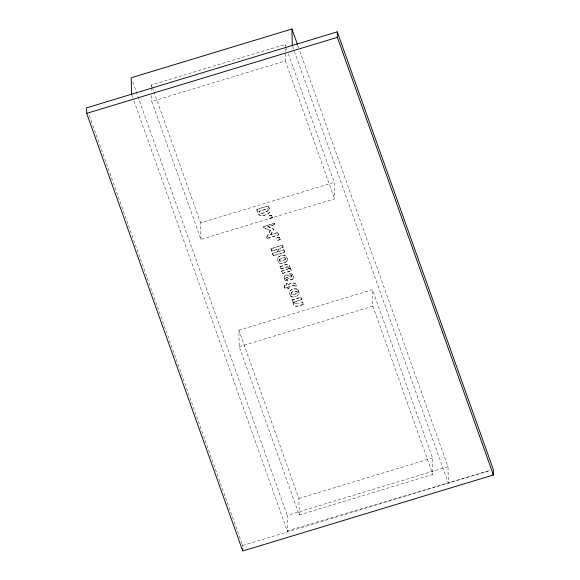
<?xml version="1.0" encoding="UTF-8"?>
<svg xmlns="http://www.w3.org/2000/svg" width="580" height="580" viewBox="0 0 580 580"><rect width="100%" height="100%" fill="white"/><g stroke="black" fill="none" stroke-linecap="round" stroke-linejoin="round"><path stroke-width="0.43" stroke-dasharray="2.9 2.17" d="M290.275 276.964L291.501 276.972L291.812 276.196L291.508 277.088L290.739 277.291L287.056 274.782L284.932 275.377L284.301 276.261M292.581 279.096L290.464 279.69L286.781 277.312L286.012 277.515L285.708 278.4L285.766 277.842M290.051 268.236L289.666 266.06M284.301 276.138L284.012 277.182L284.555 279.27M297.004 289.065C294.386 288.441 290.058 289.703 289.369 292.095C290.326 289.144 295.466 287.607 297.83 289.652M293.219 278.458L293.509 277.414L292.965 275.319M291.102 293.335C291.878 291.037 298.294 289.833 297.402 292.951C288.13 298.918 290.225 288.427 297.482 292.008M301.629 299.613L295.314 301.651L294.408 302.716L295.314 301.527L301.629 299.613L300.802 297.293L291.972 299.969L292.806 302.412L294.06 301.912L292.806 302.412M287.02 261.087C290.145 251.459 272.013 255.193 278.864 262.74M297.453 295.865L299.28 293.603L298.352 295.401M277.704 232.507L270.766 234.733L277.704 232.507L278.531 234.944L267.177 238.387L266.757 237.104L270.374 230.55L263.233 227.237L263.044 226.693L274.398 223.249L274.818 224.532L267.88 226.635L274.818 224.417M266.757 237.227L270.374 230.55M270.766 234.61L273.745 229.216L267.88 226.519M270.766 234.733L273.745 229.216M277.697 257.745C280.256 254.772 287.013 253.808 287.194 259.238M279.285 259.441L284.852 257.759M293.219 278.335L292.588 279.212L290.471 279.814L287.245 277.639L286.02 277.632M269.693 212.381C264.85 216.21 257.099 218.015 256.853 209.344L268.214 205.9C272.702 212.164 268.402 214.963 261.863 215.637C258.216 216.536 257.716 211.671 256.853 209.344M287.02 260.971L285.483 262.312L281.699 263.458L279.683 263.197M268.112 210.692C265.865 211.765 259.84 215.68 258.941 211.28L267.786 208.597L268.199 209.866M285.433 259.274L280.88 261.036L279.458 260.674M288.738 268.533L281.662 271.056L282.489 273.477L291.32 270.802L290.493 268.38L289.239 268.881L290.493 268.38M297.395 292.827C295.887 293.886 292.567 295.771 291.167 293.799M293.241 302.68L294.06 302.028M290.051 268.112L289.239 268.881M289.239 268.757L289.739 268.467M294.06 301.912L293.241 302.557C292.559 308.263 300.128 306.066 303.282 304.355L302.455 301.933L296.141 303.964L295.133 303.891L294.466 303.064M286.382 261.732L280.676 263.458M284.932 275.5L287.056 274.906L288.956 276.087M151.474 86.71L151.438 84.977L285.055 44.45L285.657 46.153M288.39 53.809L334.232 182.374L334.58 198.853L200.963 239.38L151.779 101.456L285.396 60.929L285.106 47.053M200.963 239.38L200.615 222.901L334.232 182.374M256.86 209.46L268.214 205.9M268.192 209.75L268.112 210.808C265.865 211.888 259.84 215.804 258.941 211.395L267.786 208.597M268.989 215.919L271.512 215.158L272.346 217.594L269.816 218.363L268.989 216.043L271.512 215.158M272.339 217.471L269.816 218.363M270.374 230.666L263.24 227.353L263.044 226.816L274.398 223.249M267.177 238.387L278.531 234.827M276.82 237.894L279.35 237.133L280.176 239.569L277.653 240.338L276.827 238.018L279.35 237.133M280.176 239.446L277.653 240.338M271.708 251.104L276.747 249.458L271.708 251.104L270.882 248.668L282.235 245.224C287.158 250.176 269.461 249.864 283.062 247.544M270.882 248.791L282.235 245.224M272.535 253.424L277.574 251.778L272.535 253.424L273.354 255.729L284.715 252.286L283.888 249.864L278.849 251.51L283.888 249.864M273.354 255.729L284.707 252.162M288.572 267.3L287.136 266.945L280.843 268.859L280.01 266.423C282.924 266.213 286.433 262.936 289.166 265.234L290.08 267.329M280.017 266.539C282.924 266.329 286.433 263.059 289.166 265.357M280.843 268.859L287.136 266.829L288.151 266.894L288.825 267.714M281.67 271.179L287.963 269.265L288.738 268.656L288.818 267.598M282.489 273.477L291.312 270.686M284.911 288.13L287.433 287.245L284.911 288.13L284.084 285.824L286.614 285.055L286.201 283.772L287.455 283.388L287.876 284.678C290.529 283.548 295.938 281.329 296.685 285.853L295.38 285.998M286.201 283.888L287.455 283.388M284.084 285.824L286.614 284.939L286.201 283.772M295.191 285.824L293.734 285.454L288.695 286.984L293.734 285.331L294.814 285.418L295.387 286.121M287.854 288.528L289.108 288.028L287.854 288.528L287.441 287.361M287.876 284.678C290.319 283.41 295.959 281.184 296.677 285.73L295.423 286.23M297.446 295.742L293.661 297.011L291.653 296.866L290.826 296.293L289.5 293.031M291.979 300.092L300.802 297.293M303.275 304.239C300.36 305.102 294.205 308.538 293.212 303.442M238.873 330.201L372.49 289.674L432.499 457.968L432.847 474.447L299.229 514.982L239.221 346.688L238.873 330.201L298.881 498.495L299.229 514.982M239.221 346.688L372.838 306.16L372.49 289.674M298.881 498.495L432.499 457.968M133.994 101.05L287.607 531.867L287.26 515.381L447.977 466.632L299.541 50.33M287.274 530.932L489.701 470.547L242.629 545.505L88.711 113.84M292.45 274.47L291.718 273.89L289.608 273.767L291.718 273.774L293.379 276.595M293.661 296.895L292.646 297.011L290.826 296.17M296.141 303.848L295.133 303.775M285.048 280.067C289.231 281.227 288.159 281.525 285.055 280.183L284.142 277.994M289.608 273.767L290.029 275.05L291.457 275.355M287.89 280.821L287.477 279.553L286.063 279.234M267.88 226.635L273.745 229.339M285.266 258.042L283.837 257.571L280.053 258.716L279.285 259.325L279.205 260.369M279.683 263.313L278.364 261.798L277.537 259.477M285.266 257.926L285.519 258.455M297.83 289.529L299.157 292.791M279.205 260.253L279.872 261.08L280.88 261.152L285.113 259.775L285.519 258.332M294.727 303.601L294.408 302.593M291.689 275.754L291.102 274.985L290.029 275.05M285.831 278.835L286.411 279.611L287.477 279.553M297.714 45.211L299.236 49.474M292.581 46.335L294.103 50.598M294.408 51.453L448.325 483.118L447.977 466.632M285.962 47.002L287.18 50.409M285.396 60.929L334.58 198.853M372.838 306.16L432.847 474.447M298.33 290.355L299.28 293.726M268.214 206.016L269.867 210.656M271.52 215.274L272.346 217.594M274.405 223.365L274.818 224.532M277.704 232.631L278.531 234.944M279.35 237.249L280.176 239.569M282.235 245.34L283.062 247.66M283.888 249.98L284.715 252.286M290.493 268.496L291.32 270.802M300.802 297.417L301.629 299.73M303.282 304.355L302.455 301.933M278.023 249.074L278.849 251.51M276.747 249.458L277.581 251.894M288.695 286.861L289.108 288.144M280.01 266.423L280.836 268.736M281.662 271.056L282.489 273.361M287.433 287.245L287.854 288.412M291.972 299.969L292.798 302.289M290.326 295.466L289.369 292.095M266.757 237.104L267.17 238.271M270.882 248.668L271.708 250.988M272.535 253.308L273.354 255.606M284.084 285.708L284.903 288.006M151.438 84.977L152.047 86.681M152.344 87.529L153.562 90.937M153.867 91.785L200.615 222.901M132.733 82.012L287.26 515.381M131.863 95.084L132.776 97.643M291.682 275.63L291.812 276.319M285.708 278.284L285.831 278.958M285.055 44.45L285.092 46.182M242.222 544.366L242.273 546.722M151.489 87.58L151.583 91.915M151.655 95.388L151.779 101.456"/><path stroke-width="0.87" d="M297.41 44.355L291.936 29L131.218 77.749L131.559 94.228M337.255 31.842L86.587 107.873L86.703 113.368L242.744 551L493.413 474.969L493.297 469.474L337.255 31.842L337.371 37.337L493.413 474.969M86.703 113.368L337.371 37.337M493.007 473.831L493.275 475.013M291.936 29L292.276 45.479M242.694 548.644L242.73 550.217"/></g></svg>
